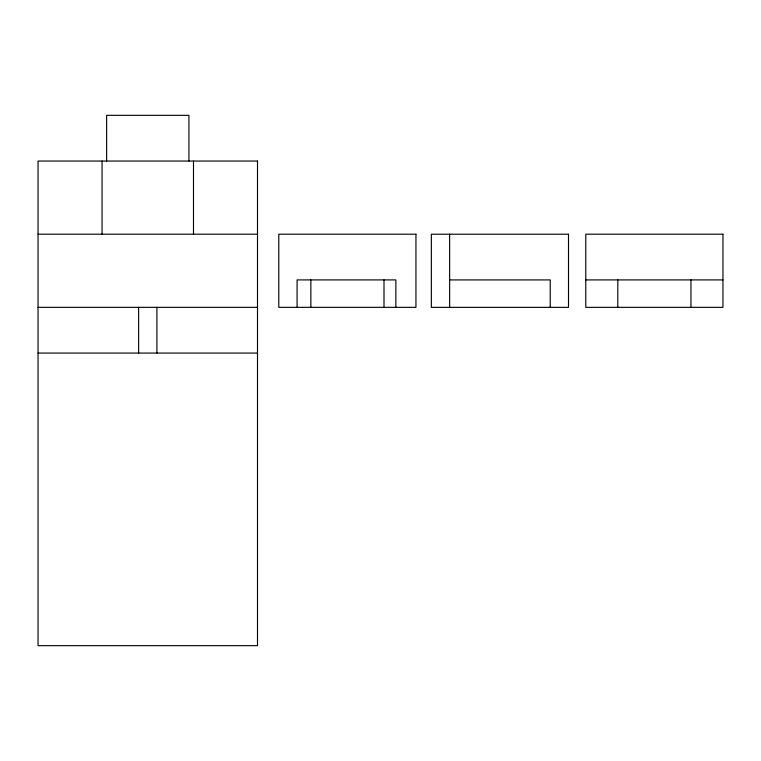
<?xml version="1.0" encoding="UTF-8"?>
<svg xmlns="http://www.w3.org/2000/svg" width="761" height="761" viewBox="0 0 761 761"><rect width="100%" height="100%" fill="white"/><g stroke="black" fill="none" stroke-linecap="round" stroke-linejoin="round"><path stroke-width="1.14" d="M38.05 234.198L257.503 234.198M449.637 279.924L550.222 279.924L550.222 307.358M585.789 279.915L722.95 279.915M38.05 307.349L257.503 307.349M38.05 353.066L257.503 353.066M690.95 279.915L690.95 307.349M617.799 279.915L617.799 307.349M449.637 234.207L449.637 307.358M395.872 307.349L395.872 279.915L297.085 279.915L297.085 307.349M384.001 279.915L384.001 307.349M310.849 279.915L310.849 307.349M193.494 161.047L193.494 234.198M188.928 161.047L188.928 115.33L106.626 115.33L106.626 161.047M156.918 307.349L156.918 353.066M138.635 307.349L138.635 353.066M102.06 161.047L102.06 234.198M257.503 161.047L38.05 161.047L38.05 645.67L257.503 645.67L257.503 161.047M415.944 234.198L278.792 234.198L278.792 307.349L415.944 307.349L415.944 234.198M568.505 234.207L431.344 234.207L431.344 307.358L568.505 307.358L568.505 234.207M722.95 234.198L585.789 234.198L585.789 307.349L722.95 307.349L722.95 234.198"/></g></svg>
